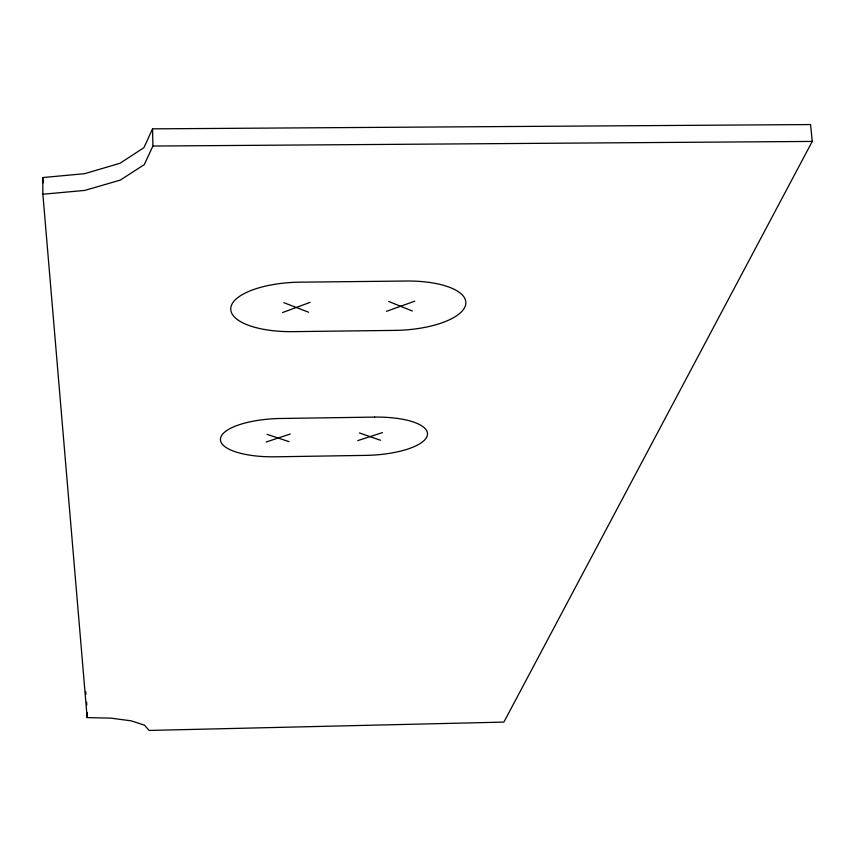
<?xml version="1.0" encoding="UTF-8"?>
<svg xmlns="http://www.w3.org/2000/svg" width="855" height="855" viewBox="0 0 855 855"><rect width="100%" height="100%" fill="white"/><g stroke="black" fill="none" stroke-linecap="round" stroke-linejoin="round"><path stroke-width="1.28" d="M152.553 128.849L143.929 147.648L119.978 163.294L84.56 173.693L42.75 177.551L42.878 194.235L87.167 717.602L110.99 718.157L131.146 720.829L144.495 725.158L149.112 730.437L503.884 722.101L812.25 141.428L810.551 124.563L152.553 128.849L152.917 146.045L144.271 164.63L120.266 180.106L84.784 190.409L42.878 194.235M282.577 312.545L310.098 302.36M386.481 311.327L414.793 301.163M266.14 442.024L290.24 434.009M357.732 440.614L382.442 432.609M152.917 146.045L812.25 141.428M267.113 434.361L289.086 441.672M359.431 432.951L380.56 440.261M283.828 302.659L308.612 312.246M388.672 301.462L412.367 311.028M42.75 177.551L43.199 182.863M85.703 691.62L85.928 694.271M86.601 702.244L86.815 704.905M87.103 712.578L87.167 717.602M374.618 417.101L280.857 418.48A57.691 19.088 -2 0 0 220.505 438.53A57.691 19.088 -2 0 0 275.534 456.805L365.651 455.384A57.531 18.992 -2.6 0 0 427.34 435.366A57.531 18.992 -2.6 0 0 374.618 417.101M394.925 330.393L292.923 331.644A65.525 24.645 -2.1 0 1 230.839 307.672A65.525 24.645 -2.1 0 1 299.795 282.182L406.488 281.028A65.343 24.496 -3 0 1 465.601 304.957A65.343 24.496 -3 0 1 394.925 330.393"/></g></svg>
